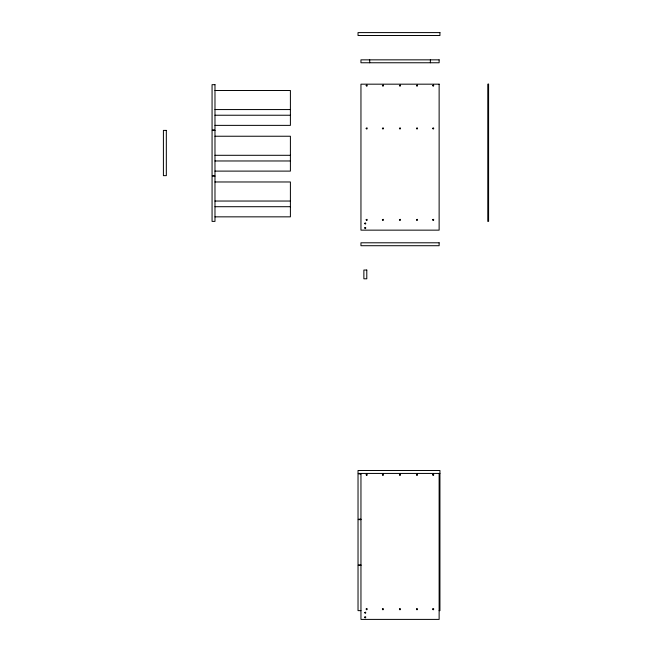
<?xml version="1.0" encoding="UTF-8"?>
<svg xmlns="http://www.w3.org/2000/svg" width="652" height="652" viewBox="0 0 652 652"><rect width="100%" height="100%" fill="white"/><g stroke="black" fill="none" stroke-linecap="round" stroke-linejoin="round"><path stroke-width="0.98" d="M214.981 90.498L290.401 90.498L290.401 125.371L214.981 125.371M214.981 109.56L290.401 109.56M214.981 115.233L290.401 115.233M214.981 136.235L290.401 136.235L290.401 171.109L214.981 171.109M214.981 155.298L290.401 155.298M214.981 160.971L290.401 160.971M214.981 181.973L290.401 181.973L290.401 216.847L214.981 216.847M214.981 201.036L290.401 201.036M214.981 206.708L290.401 206.708M439.937 473.433L358.029 473.433L358.029 470.508L439.937 470.508L439.937 610.639L439.13 610.639M360.955 473.914L358.029 473.914L358.029 519.163L360.955 519.163M360.955 519.652L358.029 519.652L358.029 564.901L360.955 564.901M360.955 565.39L358.029 565.39L358.029 610.639L360.955 610.639M439.13 473.433L439.13 619.4L360.955 619.4L360.955 473.433M430.369 59.845L430.369 62.763M369.708 59.845L369.708 62.763M366.163 85.469C366.962 87.947 368.087 83.717 366.163 85.469M366.163 128.289C366.962 130.767 368.087 126.537 366.163 128.289M382.382 85.469C383.18 87.947 384.313 83.717 382.382 85.469M364.704 223.326C365.495 225.804 366.628 221.582 364.704 223.326M364.704 227.866C365.495 230.343 366.628 226.122 364.704 227.866M366.163 219.757C366.962 222.234 368.087 218.012 366.163 219.757M382.382 128.289C383.18 130.767 384.313 126.537 382.382 128.289M399.415 85.469C400.206 87.947 401.339 83.717 399.415 85.469M382.382 219.757C383.18 222.234 384.313 218.012 382.382 219.757M399.415 128.289C400.206 130.767 401.339 126.537 399.415 128.289M416.441 85.469C417.239 87.947 418.372 83.717 416.441 85.469M399.415 219.757C400.206 222.234 401.339 218.012 399.415 219.757M366.163 474.721C366.962 477.199 368.087 472.977 366.163 474.721M416.441 128.289C417.239 130.767 418.372 126.537 416.441 128.289M432.659 85.469C433.458 87.947 434.591 83.717 432.659 85.469M382.382 474.721C383.18 477.199 384.313 472.977 382.382 474.721M364.704 612.578C365.495 615.056 366.628 610.834 364.704 612.578M416.441 219.757C417.239 222.234 418.372 218.012 416.441 219.757M364.704 617.126C365.495 619.604 366.628 615.374 364.704 617.126M366.163 609.017C366.962 611.494 368.087 607.265 366.163 609.017M432.659 128.289C433.458 130.767 434.591 126.537 432.659 128.289M432.659 219.757C433.458 222.234 434.591 218.012 432.659 219.757M399.415 474.721C400.206 477.199 401.339 472.977 399.415 474.721M382.382 609.017C383.18 611.494 384.313 607.265 382.382 609.017M416.441 474.721C417.239 477.199 418.372 472.977 416.441 474.721M399.415 609.017C400.206 611.494 401.339 607.265 399.415 609.017M432.659 474.721C433.458 477.199 434.591 472.977 432.659 474.721M416.441 609.017C417.239 611.494 418.372 607.265 416.441 609.017M432.659 609.017C433.458 611.494 434.591 607.265 432.659 609.017M439.937 32.6L358.029 32.6L358.029 35.518L439.937 35.518L439.937 32.6M439.13 59.845L360.955 59.845L360.955 62.763L439.13 62.763L439.13 59.845M439.13 84.173L360.955 84.173L360.955 230.148L439.13 230.148L439.13 84.173M488.592 84.173L487.786 84.173L487.786 221.387L488.592 221.387L488.592 84.173M214.981 84.662L212.063 84.662L212.063 129.911L214.981 129.911L214.981 84.662M166.325 130.4L163.407 130.4L163.407 175.649L166.325 175.649L166.325 130.4M214.981 130.4L212.063 130.4L212.063 175.649L214.981 175.649L214.981 130.4M214.981 176.138L212.063 176.138L212.063 221.387L214.981 221.387L214.981 176.138M439.13 242.797L360.955 242.797L360.955 245.714L439.13 245.714L439.13 242.797M366.791 270.042L363.873 270.042L363.873 278.803L366.791 278.803L366.791 270.042"/></g></svg>
